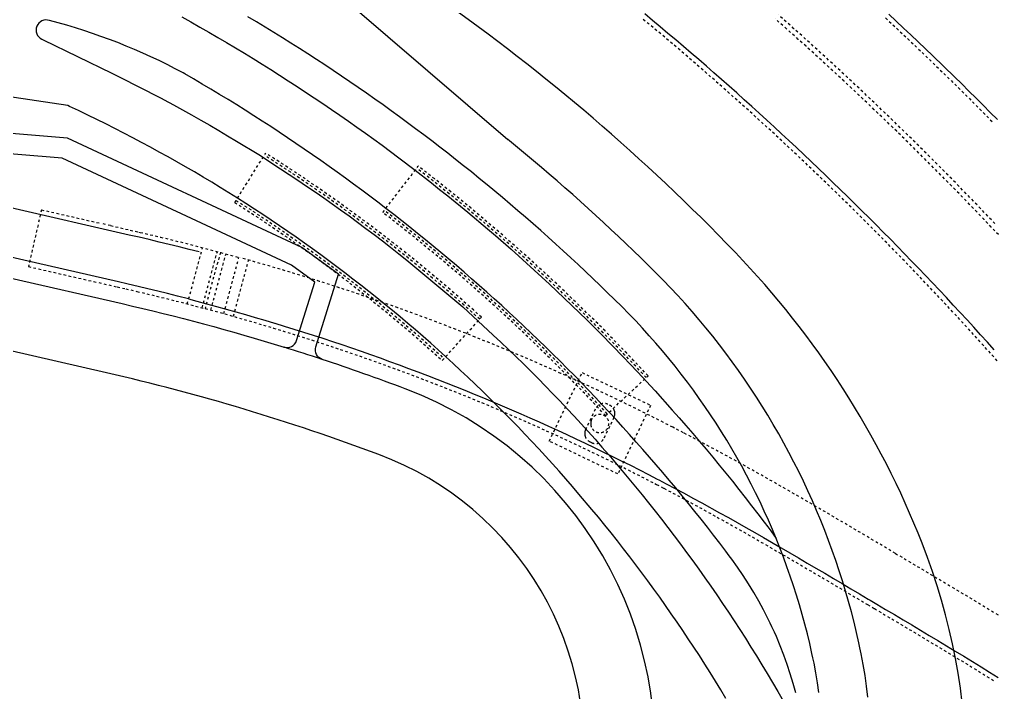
# Model space of a CAD drawing. Header units: millimetres. Extents: x 152904052 to 153933663, y 538271515 to 539240469.
# Drawn here: x 153549942 to 153550904, y 539112601 to 539113265 of the extents above; entities that cross this region are included whole.
import ezdxf

# ---------------------------------------------------------------- set-up
doc = ezdxf.new("R2010")
doc.units = ezdxf.units.MM
doc.linetypes.add('HIDDEN', pattern=[5.08, 2.54, -2.54])
doc.layers.add('BORD', color=7, linetype='Continuous')

msp = doc.modelspace()

# ---------------------------------------------------------------- linework, layer by layer
at = {"layer": 'BORD', "color": 137}
for points in [[(153550157.4626918, 539113088.3754528), (153550149.0335187, 539113093.6623402), (153550140.5692881, 539113098.8929157), (153550132.0703753, 539113104.0669487), (153550123.5371582, 539113109.1842065), (153550114.9700156, 539113114.2444632), (153550106.3693286, 539113119.2474929), (153550097.7354798, 539113124.193075), (153550089.0688518, 539113129.0809878), (153550080.3698311, 539113133.9110155), (153550071.6388037, 539113138.6829429), (153550062.8761577, 539113143.3965571), (153550054.0822822, 539113148.0516498), (153550045.2575695, 539113152.6480137), (153550036.4024097, 539113157.1854444), (153550027.5171977, 539113161.66374), (153550018.6023278, 539113166.0827022), (153550009.6581965, 539113170.442134), (153550000.6852019, 539113174.7418423), (153549991.6837415, 539113178.9816344), (153549990.0965745, 539113179.7163208), (153549678.4669937, 539113226.2385044), (153548902.5762731, 539113419.920342), (153548119.3798885, 539113936.1490004, 0.08473726983404702)], [(153549611.7762567, 539113662.4414384, -0.03933127958768728), (153550027.2887197, 539113487.5306157), (153550424.3602337, 539113146.3540765)], [(153549971.8482569, 539113263.7756071, 0.9339968921026263), (153549964.3685225, 539113245.2771108), (153549965.6034602, 539113244.6767957)], [(153550304.0431705, 539113078.3199865), (153550296.1346359, 539113084.3716986), (153550288.1926018, 539113090.3793802), (153550280.2173147, 539113096.3428477), (153550272.2090209, 539113102.2619157), (153550264.1679668, 539113108.1364026), (153550256.0944012, 539113113.9661264), (153550247.9885719, 539113119.7509072), (153550239.8507316, 539113125.4905665), (153550231.6811295, 539113131.1849273), (153550223.4800185, 539113136.8338144), (153550215.247651, 539113142.4370522), (153550206.984282, 539113147.9944683), (153550198.6901661, 539113153.5058918), (153550190.3655593, 539113158.9711516), (153550182.0107183, 539113164.3900793), (153550173.6259021, 539113169.7625086), (153550165.211368, 539113175.0882722), (153550156.767376, 539113180.367207), (153550148.2941872, 539113185.599149), (153550139.7920631, 539113190.7839373), (153550131.2612662, 539113195.9214118), (153550122.7020597, 539113201.0114149), (153550114.1147073, 539113206.0537872), (153550105.4994747, 539113211.0483754), (153550103.8540648, 539113211.990109, 0.060047078935841), (153549971.8482569, 539113263.7756071)], [(153549965.6034602, 539113244.6767957), (153550033.4930967, 539113211.6749816, -0.00944004293587054), (153550085.2980805, 539113185.2715571), (153550094.280466, 539113180.4397404), (153550103.2893673, 539113175.5159426), (153550112.2652425, 539113170.532194), (153550121.2076941, 539113165.4887185), (153550130.1163239, 539113160.3857392), (153550138.9907361, 539113155.2234826), (153550147.8305364, 539113150.002178), (153550156.6353316, 539113144.7220589), (153550178.5598037, 539113131.3747137), (153550200.1205941, 539113117.4475312), (153550208.7071978, 539113111.8195372), (153550217.2560908, 539113106.1344242), (153550225.766894, 539113100.392446), (153550234.2392284, 539113094.5938566), (153550242.6727175, 539113088.7389144), (153550251.066986, 539113082.8278794), (153550259.4216619, 539113076.8610141), (153550267.7363735, 539113070.8385849), (153550276.0107509, 539113064.7608583), (153550284.2444264, 539113058.6281044), (153550292.437034, 539113052.4405956), (153550300.5882106, 539113046.1986082), (153550308.6975927, 539113039.902418), (153550316.7648198, 539113033.5523058), (153550324.7895347, 539113027.1485534), (153550332.7713791, 539113020.6914462), (153550340.7099995, 539113014.1812701), (153550348.605043, 539113007.6183152), (153550380.0143884, 539112981.1524279), (153550410.154913, 539112953.250117), (153550417.6422076, 539112946.2255526), (153550425.0825068, 539112939.1512303), (153550432.4754782, 539112932.0274634), (153550439.820794, 539112924.8545685), (153550447.1181278, 539112917.6328647), (153550454.3671544, 539112910.362673), (153550461.5675536, 539112903.0443163), (153550468.719003, 539112895.6781197), (153550475.8211864, 539112888.2644107), (153550482.8737873, 539112880.8035195), (153550489.876493, 539112873.2957766), (153550496.8289915, 539112865.7415162), (153550503.7309745, 539112858.1410741), (153550510.5821347, 539112850.4947886), (153550517.3821674, 539112842.8029985), (153550524.130771, 539112835.0660458), (153550530.8276454, 539112827.2842748), (153550537.4724931, 539112819.4580315), (153550544.0650187, 539112811.5876638), (153550550.6049283, 539112803.6735203), (153550557.0919324, 539112795.7159538), (153550563.5257425, 539112787.715318), (153550569.9060721, 539112779.6719685), (153550576.2326382, 539112771.586262), (153550582.5051595, 539112763.4585584), (153550588.7233571, 539112755.2892194), (153550594.8869548, 539112747.0786076), (153550600.9956785, 539112738.8270876), (153550607.0492564, 539112730.5350266), (153550613.0474197, 539112722.2027929), (153550618.9899022, 539112713.8307565), (153550624.8764391, 539112705.41929), (153550630.7067694, 539112696.9687679), (153550636.4806337, 539112688.4795643), (153550642.1977755, 539112679.9520571), (153550647.8579406, 539112671.3866259), (153550653.4608776, 539112662.7836506), (153550659.0063374, 539112654.1435142), (153550664.4940734, 539112645.4666002), (153550669.9238418, 539112636.7532942), (153550675.295401, 539112628.0039835), (153550680.6085128, 539112619.2190572), (153550685.8629406, 539112610.3989058), (153550691.0584514, 539112601.5439212), (153550701.2717993, 539112583.7310276)]]:
    msp.add_lwpolyline(points, format="xyb", dxfattribs=at)
at = {"layer": 'BORD', "color": 133}
for points in [[(153550833.1337085, 539112286.217118, 0.1906372076605263), (153550833.5741838, 539112747.9362718, 0.09809126341099422), (153550649.1600479, 539113034.7906184, 0.04810222781078521), (153550355.982224, 539113285.6417904, 0.02714915457549812), (153550027.2887197, 539113487.5306157)], [(153550241.3014022, 539112929.2220235, -0.4098740347545512), (153550234.8998485, 539112941.7141192), (153550257.4205535, 539113013.3931403), (153550221.0004217, 539113039.7675222), (153549989.6405234, 539113147.5761089), (153549664.5106779, 539113174.4785702), (153549398.515128, 539113235.5490026), (153549223.7704675, 539113275.8390558)], [(153550203.3831655, 539112941.372327, 0.4131919118816517), (153550215.8874807, 539112947.9255112), (153550234.0220051, 539113005.6441729), (153550210.8191367, 539113022.4470041), (153549984.4311149, 539113127.9388063), (153549661.9468208, 539113154.6223644), (153549394.1368276, 539113216.0339484), (153549219.0814411, 539113256.3964989)], [(153550009.4299908, 539111862.7294956, -0.1116216682370076), (153550267.8277416, 539112203.6272559, 0.04951838956934537), (153550451.1375944, 539112391.9299169, 0.1247266923804215), (153550495.8007364, 539112495.7187494, 0.3579186643341774), (153550297.1782777, 539112835.3188909, 0.03342965660302465), (153550028.2099362, 539112916.0733361), (153549808.5473555, 539112966.311811, -0.03723968718857092), (153549656.4575256, 539113013.2396574), (153549165.9201984, 539113205.6092678)], [(153549625.9301071, 539113100.4015613), (153549682.013886, 539113078.4076891, 0.03723968718795834), (153549824.1539143, 539113034.5498891), (153550043.8164948, 539112984.3114142, -0.01904381854687118), (153550203.5621328, 539112941.3151782)], [(153549610.6064003, 539111262.1281399), (153549584.6098385, 539111291.3998923), (153549513.865887, 539111227.9926324), (153549553.7085619, 539111183.1303571), (153549494.0887265, 539111129.6935568, -0.3902175333058364), (153549453.4541901, 539111130.2351196), (153549469.2562979, 539111146.9471931), (153549378.7931171, 539111232.48469), (153549359.790093, 539111212.3873755), (153549359.5063788, 539111212.6186152, -0.5048672988928712), (153549361.3833272, 539111252.8067743, -0.06708847887232047), (153549507.7602159, 539111324.4346662, 0.2090696089934029), (153550073.1801758, 539111833.8172965, -0.1116119583179399), (153550312.9163915, 539112150.0827544, 0.04962786631230574), (153550506.2552406, 539112348.7743793, 0.1253028761082958), (153550564.9265835, 539112484.6907277, 0.3564780719196791), (153550323.2735777, 539112900.29667, 0.01002878514117182), (153550241.0975556, 539112929.2918535, 0.004535591672974493), (153550203.5636979, 539112941.3181571)]]:
    msp.add_lwpolyline(points, format="xyb", dxfattribs=at)
at = {"layer": 'BORD', "color": 137}
for points in [[(153550102.5093365, 539113267.2931261), (153550111.4370849, 539113262.3142822), (153550120.3370352, 539113257.2859164), (153550129.2089127, 539113252.208185), (153550138.0524443, 539113247.0812438), (153550146.867356, 539113241.9052508), (153550155.6533772, 539113236.6803668), (153550164.410235, 539113231.4067516), (153550173.1376602, 539113226.0845697), (153550181.8353835, 539113220.7139835), (153550190.5031357, 539113215.2951605), (153550199.1406499, 539113209.8282669), (153550207.7476597, 539113204.3134723), (153550216.3238985, 539113198.7509456), (153550224.8691024, 539113193.1408598), (153550233.3830075, 539113187.4833875), (153550241.8653508, 539113181.7787025), (153550250.3158714, 539113176.026983), (153550258.7343071, 539113170.2284038), (153550267.1203985, 539113164.3831456), (153550275.4738871, 539113158.4913886), (153550283.7945156, 539113152.5533144), (153550292.0820258, 539113146.5691061), (153550300.3361632, 539113140.5389489), (153550308.556672, 539113134.4630287), (153550316.7432991, 539113128.3415332), (153550333.0485368, 539113116.0075787), (153550349.1459537, 539113103.4035957), (153550357.1594028, 539113097.0570838), (153550365.1374703, 539113090.6661522), (153550384.9941814, 539113074.5777658), (153550404.4885003, 539113058.0521278), (153550412.2465079, 539113051.4011195), (153550427.6615452, 539113037.9611905), (153550435.307631, 539113031.1818118), (153550442.9159356, 539113024.360059), (153550458.0285265, 539113010.5809208), (153550465.5220837, 539113003.633317), (153550472.9743947, 539112996.6465642), (153550495.1218974, 539112975.4153855), (153550502.4171194, 539112968.2647645), (153550509.6774359, 539112961.0688365), (153550516.8927587, 539112953.837601), (153550538.3203834, 539112931.8801033), (153550545.3732433, 539112924.4903255), (153550552.3897068, 539112917.056429), (153550569.827886, 539112898.3739486), (153550586.8466272, 539112879.3085972), (153550593.6114426, 539112871.6449924), (153550600.3335784, 539112863.9439228), (153550607.0128265, 539112856.2056272), (153550613.6489821, 539112848.4303443), (153550620.2418386, 539112840.6183145), (153550626.7911935, 539112832.7697778), (153550633.2968451, 539112824.8849777), (153550639.7585914, 539112816.9641566), (153550646.1762344, 539112809.0075595), (153550652.5495749, 539112801.0154319), (153550658.8784167, 539112792.9880202), (153550665.1625637, 539112784.9255717), (153550671.4018237, 539112776.828337), (153550677.5815762, 539112768.715503), (153550681.1607929, 539112763.9738783), (153550684.0148541, 539112760.1378074), (153550689.3332127, 539112752.7164199)], [(153550731.651198, 539112600.4580207), (153550730.2348866, 539112610.1940546), (153550728.609541, 539112619.8973813), (153550726.7724397, 539112629.5818303), (153550725.7026085, 539112634.7530756), (153550724.7404041, 539112639.2000768), (153550722.5442318, 539112648.8607652), (153550720.2136717, 539112658.4750983), (153550717.7460064, 539112668.0551574), (153550715.1417395, 539112677.5989876), (153550712.4014022, 539112687.1046418), (153550709.5255548, 539112696.5701792), (153550706.514783, 539112705.9936688), (153550703.3697012, 539112715.3731868), (153550700.0909523, 539112724.7068206), (153550696.6792054, 539112733.9926639), (153550693.1351557, 539112743.2288225), (153550689.4595268, 539112752.4134097), (153550685.6530698, 539112761.5445538), (153550681.7165601, 539112770.6203897), (153550677.6508018, 539112779.6390653), (153550673.4566246, 539112788.5987406), (153550669.1348842, 539112797.4975868), (153550664.6864625, 539112806.3337882), (153550660.1122686, 539112815.1055415), (153550655.4132337, 539112823.8110551), (153550650.5903187, 539112832.4485548), (153550645.6445072, 539112841.0162756), (153550640.5768083, 539112849.5124714), (153550635.3882563, 539112857.935406), (153550630.0799105, 539112866.2833622), (153550624.6528536, 539112874.554635), (153550619.1081932, 539112882.7475374), (153550613.4470619, 539112890.8603966), (153550607.6706137, 539112898.8915584), (153550601.7800283, 539112906.8393824), (153550595.7765071, 539112914.7022469), (153550589.6612765, 539112922.4785475), (153550583.435582, 539112930.1666965), (153550577.1006964, 539112937.7651262), (153550570.6579129, 539112945.2722855), (153550564.1085443, 539112952.6866419), (153550557.4539288, 539112960.0066824), (153550550.6954237, 539112967.230913), (153550543.8343067, 539112974.3579658), (153550536.8919751, 539112981.3667417), (153550536.8791126, 539112981.3795437), (153550529.7938526, 539112988.3942819), (153550522.6787815, 539112995.3647635), (153550515.5271228, 539113002.2977018), (153550508.339074, 539113009.1929033), (153550501.1148336, 539113016.0501776), (153550493.8546036, 539113022.8693347), (153550486.5585833, 539113029.6501863), (153550479.2269765, 539113036.3925444), (153550471.8599843, 539113043.0962209), (153550464.4578122, 539113049.7610312), (153550457.0206646, 539113056.3867909), (153550449.5487482, 539113062.9733164), (153550442.0422689, 539113069.5204245), (153550434.5014359, 539113076.0279349), (153550426.9264569, 539113082.4956659), (153550419.3175427, 539113088.9234395), (153550411.6749038, 539113095.3110776), (153550403.9987513, 539113101.6584034), (153550396.2892983, 539113107.9652396), (153550388.5467592, 539113114.2314138), (153550380.7713466, 539113120.4567504), (153550372.9632774, 539113126.6410775), (153550365.122767, 539113132.7842245), (153550357.2500336, 539113138.8860209), (153550349.3452944, 539113144.9462974), (153550341.4087684, 539113150.9648857), (153550333.4406753, 539113156.94162), (153550325.4412371, 539113162.8763348), (153550317.4106738, 539113168.7688644), (153550309.3492089, 539113174.6190472), (153550301.2570662, 539113180.4267206), (153550293.1344679, 539113186.1917233), (153550284.9816402, 539113191.9138954), (153550276.7988095, 539113197.5930791), (153550268.5862011, 539113203.2291167), (153550260.344044, 539113208.8218524), (153550252.0725652, 539113214.3711314), (153550243.7719944, 539113219.8767991), (153550235.4425614, 539113225.3387032), (153550227.0844975, 539113230.7566936), (153550218.6980335, 539113236.130619), (153550210.2834017, 539113241.4603307), (153550201.8408359, 539113246.7456812), (153550193.3705692, 539113251.9865246), (153550184.8728365, 539113257.1827149), (153550176.3478734, 539113262.3341088), (153550167.7959158, 539113267.440563)], [(153550904.6765851, 539112938.7609301), (153550898.0033051, 539112946.1772847), (153550891.3070427, 539112953.5728955), (153550884.587863, 539112960.9476907), (153550877.8458309, 539112968.3016002), (153550871.0810099, 539112975.634552), (153550864.2934667, 539112982.9464763), (153550857.4832658, 539112990.2373028), (153550850.6504724, 539112997.5069603), (153550843.7951531, 539113004.7553799), (153550836.9173743, 539113011.9824913), (153550830.0172014, 539113019.188225), (153550823.0947009, 539113026.3725111), (153550816.1499398, 539113033.5352814), (153550809.1829847, 539113040.6764662), (153550802.1939023, 539113047.7959968), (153550795.1827611, 539113054.8938049), (153550788.1496276, 539113061.9698219), (153550781.09457, 539113069.0239803), (153550774.0176561, 539113076.056211), (153550766.9189541, 539113083.0664473), (153550759.7985319, 539113090.054621), (153550752.6564581, 539113097.0206654), (153550745.4928026, 539113103.9645132), (153550738.3076338, 539113110.8860972), (153550731.1010194, 539113117.785351), (153550723.8730314, 539113124.6622083), (153550716.6237379, 539113131.5166028), (153550709.3532086, 539113138.3484688), (153550702.0615137, 539113145.1577396), (153550694.7487242, 539113151.9443507), (153550687.4149097, 539113158.7082362), (153550680.0601398, 539113165.4493308), (153550672.6844876, 539113172.1675695), (153550665.2880231, 539113178.8628886), (153550657.8708169, 539113185.5352228), (153550650.4329415, 539113192.1845074), (153550642.9744682, 539113198.8106796), (153550635.4954634, 539113205.4136784), (153550627.9901574, 539113211.9985354), (153550620.4761774, 539113218.5498798), (153550612.9360314, 539113225.0829632), (153550605.3756488, 539113231.5926178), (153550597.7951016, 539113238.0787795), (153550590.194464, 539113244.5413861), (153550582.5738072, 539113250.980375), (153550574.9332066, 539113257.3956852), (153550567.2727346, 539113263.787254), (153550559.5924657, 539113270.1550205)], [(153550800.7248137, 539113269.897594), (153550808.0082597, 539113263.110323), (153550815.2716226, 539113256.3015642), (153550822.5148382, 539113249.4713776), (153550844.1841743, 539113228.9164157), (153550865.5475394, 539113208.0436283), (153550872.6479723, 539113201.0651271), (153550879.7277584, 539113194.0656804), (153550886.7868362, 539113187.0453489), (153550893.8251433, 539113180.0041943), (153550900.8426187, 539113172.9422779), (153550907.8392007, 539113165.8596606)], [(153550109.3328227, 539112988.9271736), (153550098.2058151, 539112991.7747393), (153550088.5399267, 539112994.2016237), (153550078.8631067, 539112996.5845482), (153550069.1755546, 539112998.9234607), (153550059.4774723, 539113001.218317), (153550049.7620298, 539113003.4706962), (153550048.27627, 539113003.8110454), (153550040.0259828, 539113005.697947), (153549043.4088939, 539113233.6316879)], [(153550780.06188, 539112596.012402), (153550778.7299718, 539112606.7904737), (153550777.1666027, 539112617.5374124), (153550775.3724957, 539112628.2482471), (153550773.3670127, 539112638.820336), (153550772.1739169, 539112644.5874069), (153550771.1136248, 539112649.4877362), (153550768.7872482, 539112659.7211766), (153550766.2968262, 539112669.9949934), (153550763.6598948, 539112680.2321856), (153550760.8769905, 539112690.4306631), (153550757.9486836, 539112700.5883465), (153550754.8755701, 539112710.703161), (153550751.6582782, 539112720.7730446), (153550748.2974638, 539112730.7959399), (153550744.7938132, 539112740.7698026), (153550741.1480406, 539112750.6925976), (153550737.360891, 539112760.5622989), (153550733.4331374, 539112770.376893), (153550729.3655802, 539112780.134377), (153550725.1590505, 539112789.832759), (153550720.814406, 539112799.4700601), (153550716.3325344, 539112809.0443144), (153550711.7143493, 539112818.5535665), (153550706.9607934, 539112827.9958758), (153550702.0728371, 539112837.3693168), (153550697.0514782, 539112846.6719759), (153550691.8977408, 539112855.9019542), (153550686.6126773, 539112865.0573689), (153550681.1973655, 539112874.1363506), (153550675.6529108, 539112883.1370463), (153550669.9804454, 539112892.057621), (153550664.1811258, 539112900.8962523), (153550658.2561365, 539112909.6511371), (153550652.206686, 539112918.3204887), (153550646.0340095, 539112926.9025385), (153550639.7393661, 539112935.3955339), (153550633.3240402, 539112943.7977424), (153550626.7893422, 539112952.1074488), (153550620.1366038, 539112960.3229582), (153550613.3671852, 539112968.4425933), (153550606.4824657, 539112976.464697), (153550599.4838513, 539112984.3876327), (153550592.3727701, 539112992.2097831), (153550585.1506733, 539112999.9295514), (153550577.8195774, 539113007.5447991), (153550570.3429336, 539113015.0904713), (153550563.124186, 539113022.2373683), (153550555.8305331, 539113029.3828034), (153550548.4993733, 539113036.4897518), (153550541.1309106, 539113043.5580174), (153550533.7253482, 539113050.5874038), (153550526.2828922, 539113057.5777164), (153550518.8037482, 539113064.5287611), (153550511.2881236, 539113071.440346), (153550503.7362263, 539113078.3122796), (153550496.1482655, 539113085.1443715), (153550488.5244526, 539113091.9364322), (153550480.864997, 539113098.6882741), (153550473.1701116, 539113105.3997092), (153550465.4400098, 539113112.0705521), (153550457.674906, 539113118.7006183), (153550449.8750134, 539113125.2897236), (153550442.0405507, 539113131.837686), (153550434.1717331, 539113138.3443239), (153550426.2687801, 539113144.8094571), (153550424.3602337, 539113146.3540765)], [(153550639.8819582, 539112594.7727308), (153550634.7327265, 539112603.2866924), (153550629.5268494, 539112611.7661364), (153550624.2645581, 539112620.210686), (153550618.9460878, 539112628.6199667), (153550613.571674, 539112636.9936042), (153550608.1415563, 539112645.3312268), (153550602.6559749, 539112653.6324627), (153550597.1151746, 539112661.8969444), (153550591.5194014, 539112670.1243045), (153550585.8689033, 539112678.3141761), (153550580.1639323, 539112686.4661967), (153550574.4047419, 539112694.5800029), (153550568.5915876, 539112702.6552346), (153550562.724728, 539112710.6915324), (153550556.8044242, 539112718.6885397), (153550550.8309388, 539112726.6459014), (153550544.8045369, 539112734.5632629), (153550538.725488, 539112742.4402728), (153550532.5940605, 539112750.2765808), (153550526.4105275, 539112758.0718389), (153550520.1751639, 539112765.8257006), (153550513.8882471, 539112773.5378213), (153550507.5580192, 539112781.1982224), (153550494.7128276, 539112796.4297934), (153550488.2306674, 539112803.9620658), (153550481.6902198, 539112811.460377), (153550475.0999293, 539112818.9149191), (153550468.4600884, 539112826.3253605), (153550461.7709925, 539112833.6913722), (153550455.0329392, 539112841.0126262), (153550448.2462277, 539112848.2887979), (153550441.411159, 539112855.5195632), (153550434.5280377, 539112862.704601), (153550427.5971694, 539112869.8435919), (153550420.6188623, 539112876.9362192), (153550413.6022527, 539112883.973315), (153550399.3934181, 539112897.9414475), (153550392.2374788, 539112904.8368127), (153550385.0266712, 539112911.6929324), (153550377.770317, 539112918.5008285), (153550370.4687375, 539112925.2601979), (153550363.1222592, 539112931.9707398), (153550355.7312067, 539112938.6321564), (153550348.2959094, 539112945.2441521), (153550340.8166978, 539112951.8064327), (153550333.2939045, 539112958.318706), (153550325.7278633, 539112964.7806828), (153550318.1189103, 539112971.1920766), (153550310.467385, 539112977.5526018), (153550302.773626, 539112983.8619763), (153550295.0379751, 539112990.1199181), (153550287.2607777, 539112996.3261507), (153550279.4423788, 539113002.4803982), (153550271.5831257, 539113008.582387), (153550263.6833666, 539113014.631845), (153550255.7434543, 539113020.6285036), (153550247.7637404, 539113026.5720968), (153550239.744581, 539113032.4623606), (153550231.6863313, 539113038.2990324), (153550223.5893494, 539113044.0818532), (153550215.4539961, 539113049.8105665), (153550207.2806326, 539113055.484917), (153550199.0696217, 539113061.1046522), (153550190.8213291, 539113066.6695237), (153550182.5361201, 539113072.1792825), (153550174.2143644, 539113077.6336856), (153550165.8564309, 539113083.0324883), (153550157.4597898, 539113088.3772993)], [(153550119.741591, 539113035.2941933), (153550109.8776656, 539113037.8185184), (153550100.0023668, 539113040.2979808), (153550090.1159003, 539113042.7325301), (153550080.2184697, 539113045.1221163), (153550070.31028, 539113047.4666895), (153550060.429022, 539113049.7575102), (153550058.8825766, 539113050.111761), (153550050.6161476, 539113052.0023575), (153549933.6365826, 539113078.7564545)], [(153550708.8925712, 539112600.140376), (153550706.2583478, 539112609.5923984), (153550703.3886717, 539112618.9756179), (153550700.2853358, 539112628.2841707), (153550696.950281, 539112637.5122406), (153550693.3855897, 539112646.6540582), (153550689.5844323, 539112655.72553), (153550687.6133001, 539112660.1927614), (153550685.1688182, 539112665.5332775), (153550683.4866245, 539112669.0898767), (153550681.3329816, 539112673.5137856), (153550680.0306429, 539112676.1223748), (153550676.883853, 539112682.2330681), (153550672.2005187, 539112690.8714964), (153550667.309719, 539112699.3779604), (153550662.2078086, 539112707.7595093), (153550656.8979748, 539112716.0109048), (153550651.3835377, 539112724.1269897), (153550645.652337, 539112732.1244681), (153550643.1498783, 539112735.4879603), (153550639.7324831, 539112740.0152082), (153550633.6955047, 539112747.9406079), (153550627.6173136, 539112755.8288102), (153550621.4953932, 539112763.6831238), (153550615.3299325, 539112771.5033052), (153550609.1211213, 539112779.2891133), (153550602.8691525, 539112787.0403084), (153550596.5742177, 539112794.7566509), (153550590.2365116, 539112802.4379025), (153550583.8562304, 539112810.0838265), (153550577.4335704, 539112817.6941869), (153550570.9687297, 539112825.2687483), (153550564.4619081, 539112832.8072774), (153550557.9133066, 539112840.3095407), (153550551.3231271, 539112847.7753081), (153550544.6915731, 539112855.2043486), (153550538.0188489, 539112862.5964317), (153550531.3051606, 539112869.9513307), (153550524.5459774, 539112877.2738944), (153550517.7557231, 539112884.5486679), (153550510.920392, 539112891.7906559), (153550504.0449324, 539112898.9945576), (153550497.1295581, 539112906.1601522), (153550490.1744818, 539112913.2872168), (153550483.1799181, 539112920.3755331), (153550476.1460829, 539112927.4248811), (153550469.0731941, 539112934.435044), (153550461.9614682, 539112941.4058045), (153550454.8111266, 539112948.3369485), (153550447.6223888, 539112955.2282617), (153550440.3954769, 539112962.079531), (153550433.1306147, 539112968.8905454), (153550425.8280249, 539112975.6610941), (153550418.4879353, 539112982.3909695), (153550411.1105697, 539112989.0799623), (153550403.6961574, 539112995.7278669), (153550396.2449276, 539113002.3344781), (153550388.7571086, 539113008.8995919), (153550381.2329329, 539113015.4230055), (153550373.6726325, 539113021.9045179), (153550366.0764404, 539113028.3439281), (153550358.4445909, 539113034.7410388), (153550350.7773206, 539113041.0956519), (153550343.0748645, 539113047.4075699), (153550335.3374611, 539113053.6766005), (153550327.5653506, 539113059.9025488), (153550319.7587707, 539113066.085223), (153550311.9179634, 539113072.224432), (153550304.0486624, 539113078.3157358)], [(153550109.3310189, 539112988.9205052), (153550117.5039995, 539112986.7892896), (153550126.9200306, 539112984.288166), (153550136.7558865, 539112981.6286817), (153550146.3643725, 539112978.982696), (153550155.9604872, 539112976.2931314), (153550165.5442771, 539112973.5599763), (153550175.1155444, 539112970.7832866), (153550184.6740927, 539112967.9631207), (153550194.2194874, 539112965.0996056), (153550194.4657287, 539112965.0245409), (153550203.7523048, 539112962.192595), (153550213.2715082, 539112959.2423513), (153550222.7772029, 539112956.248868), (153550232.2691925, 539112953.2122093), (153550241.7472816, 539112950.132436), (153550251.2112739, 539112947.0096128), (153550260.6609725, 539112943.8438033), (153550270.0961854, 539112940.635074), (153550279.5167149, 539112937.3834908), (153550288.922367, 539112934.0891204), (153550298.312948, 539112930.7520313), (153550307.6882634, 539112927.372293), (153550317.0481191, 539112923.9499732), (153550326.3923227, 539112920.4851456), (153550335.7206802, 539112916.9778792), (153550345.0329995, 539112913.4282484), (153550354.3290879, 539112909.8363247), (153550363.6087531, 539112906.202184), (153550372.8718038, 539112902.5259004), (153550382.1180494, 539112898.8075509), (153550391.3472969, 539112895.0472109), (153550400.5593567, 539112891.2449584), (153550409.7540392, 539112887.4008733), (153550418.9311528, 539112883.5150332), (153550428.0905091, 539112879.5875198), (153550437.2319185, 539112875.6184127), (153550446.3551926, 539112871.6077962), (153550455.4601418, 539112867.5557513), (153550464.5465786, 539112863.4623623), (153550473.6143156, 539112859.3277133), (153550482.663165, 539112855.151891), (153550491.6929396, 539112850.9349802), (153550500.7034538, 539112846.6770687), (153550509.7047729, 539112842.3733435), (153550536.5390216, 539112829.2422757), (153550545.4606073, 539112824.77561), (153550554.3516601, 539112820.2735714), (153550563.2221571, 539112815.7311654), (153550572.078163, 539112811.1452513), (153550573.6093009, 539112810.3471897), (153550580.9001685, 539112806.5261405), (153550589.7116765, 539112801.8631623), (153550598.5034716, 539112797.1632402), (153550607.2775902, 539112792.4274151), (153550616.03857, 539112787.6553483), (153550633.4977829, 539112778.0237889), (153550642.2127005, 539112773.1593792), (153550650.9101462, 539112768.2696853), (153550659.5947204, 539112763.3542881), (153550668.2672828, 539112758.4148612), (153550676.9310038, 539112753.4517524), (153550694.2193779, 539112743.4703639), (153550702.8550189, 539112738.4500868), (153550711.4808313, 539112733.4153872), (153550720.1000321, 539112728.3665711), (153550728.7135547, 539112723.3052766), (153550737.3149022, 539112718.2375257), (153550745.9213285, 539112713.1553335), (153550754.5249148, 539112708.065551), (153550763.1266186, 539112702.9698057), (153550771.7274006, 539112697.8697255), (153550780.3280768, 539112692.7670221), (153550782.233786, 539112691.6362388), (153550788.9265574, 539112687.664789), (153550797.52272, 539112682.5622139), (153550806.1159654, 539112677.4574647), (153550814.7053111, 539112672.3489294), (153550823.2897887, 539112667.2349885), (153550831.8766336, 539112662.1091185), (153550840.4498732, 539112656.9786589), (153550849.0153161, 539112651.8379483), (153550857.5719771, 539112646.6853809), (153550866.118863, 539112641.5193558), (153550874.6549731, 539112636.3382773), (153550883.1792999, 539112631.1405573), (153550891.6908242, 539112625.9246128), (153550900.1885174, 539112620.6888676), (153550908.6713398, 539112615.4317555)]]:
    msp.add_lwpolyline(points, dxfattribs=at)
at = {"layer": 'BORD', "color": 133, "linetype": 'HIDDEN'}
for points in [[(153550907.594457, 539112927.9968102), (153550900.9545667, 539112935.4222722), (153550894.2916647, 539112942.8270923), (153550887.6058172, 539112950.2112014), (153550880.897087, 539112957.5745277), (153550874.1655398, 539112964.9169999), (153550867.41124, 539112972.238548), (153550860.6342519, 539112979.5391004), (153550853.8346424, 539112986.8185875), (153550847.0124764, 539112994.0769398), (153550840.1678187, 539113001.3140872), (153550833.3007359, 539113008.5299585), (153550826.4112943, 539113015.7244856), (153550819.4995592, 539113022.8975987), (153550812.5655985, 539113030.049229), (153550805.6094787, 539113037.179308), (153550798.6312665, 539113044.2877665), (153550791.6310285, 539113051.374536), (153550784.608833, 539113058.439548), (153550777.5647476, 539113065.4827352), (153550770.4988394, 539113072.5040295), (153550763.4111774, 539113079.5033634), (153550756.3018289, 539113086.4806693), (153550749.1708632, 539113093.43588), (153550742.0183486, 539113100.368928), (153550734.8443537, 539113107.2797478), (153550727.6489479, 539113114.168272), (153550720.4322007, 539113121.0344346), (153550713.1941814, 539113127.8781692), (153550705.9349593, 539113134.6994097), (153550698.6546049, 539113141.498091), (153550691.3531873, 539113148.2741473), (153550684.0307786, 539113155.0275133), (153550676.6874476, 539113161.7581239), (153550669.3232663, 539113168.4659152), (153550661.9383039, 539113175.150821), (153550654.5326338, 539113181.812778), (153550647.1063259, 539113188.4517221), (153550639.6594518, 539113195.0675888), (153550632.1920823, 539113201.6603147), (153550624.6984403, 539113208.2349393), (153550617.196151, 539113214.776091), (153550609.6677312, 539113221.2990146), (153550602.1191067, 539113227.7985444), (153550594.5503489, 539113234.2746187), (153550586.9615313, 539113240.7271745), (153550579.3527268, 539113247.1561495), (153550571.7240087, 539113253.5614825), (153550564.0754505, 539113259.9431111), (153550556.407126, 539113266.3009746)], [(153550908.8584175, 539113052.38729), (153550901.8325148, 539113059.8160746), (153550894.7835936, 539113067.223021), (153550887.7117204, 539113074.608058), (153550880.6169646, 539113081.9711132), (153550873.4993941, 539113089.3121173), (153550866.3590778, 539113096.6309993), (153550859.1960838, 539113103.9276884), (153550852.010481, 539113111.2021137), (153550844.8023392, 539113118.454206), (153550837.5717281, 539113125.6838951), (153550830.3187166, 539113132.8911119), (153550823.0433745, 539113140.0757862), (153550815.7457725, 539113147.23785), (153550808.42598, 539113154.3772333), (153550801.0840684, 539113161.4938674), (153550793.7201077, 539113168.587684), (153550786.3341689, 539113175.6586144), (153550778.9263241, 539113182.7065914), (153550771.4966435, 539113189.7315471), (153550764.0451985, 539113196.7334123), (153550756.5720617, 539113203.7121208), (153550749.0773053, 539113210.6676062), (153550741.561, 539113217.5997999), (153550734.0232195, 539113224.5086358), (153550726.464036, 539113231.3940474), (153550718.8835216, 539113238.2559683), (153550711.2817506, 539113245.0943322), (153550703.6587961, 539113251.9090743), (153550696.0147294, 539113258.7001276), (153550688.3496273, 539113265.4674277)], [(153550905.4598502, 539113063.2573686), (153550898.4002319, 539113070.6755544), (153550891.3176281, 539113078.0717974), (153550884.2121062, 539113085.4460261), (153550877.0837351, 539113092.7981696), (153550869.9325835, 539113100.1281574), (153550862.7587199, 539113107.4359187), (153550855.5622137, 539113114.7213829), (153550848.343134, 539113121.9844799), (153550841.1015501, 539113129.2251396), (153550833.8375328, 539113136.4432931), (153550826.5511505, 539113143.63887), (153550819.2424747, 539113150.8118017), (153550811.9115749, 539113157.962019), (153550804.5585224, 539113165.0894516), (153550797.1833875, 539113172.1940334), (153550789.7862409, 539113179.2756935), (153550782.3671546, 539113186.3343654), (153550774.9262, 539113193.369981), (153550767.4634479, 539113200.3824714), (153550759.9789711, 539113207.3717701), (153550752.4728414, 539113214.3378096), (153550744.9451308, 539113221.2805226), (153550737.395912, 539113228.1998422), (153550729.8252571, 539113235.0957015), (153550722.2332404, 539113241.9680359), (153550714.6199343, 539113248.8167768), (153550706.9854118, 539113255.6418598), (153550699.3297461, 539113262.443218), (153550691.6530123, 539113269.2207876)], [(153550797.3214752, 539113266.2346256), (153550804.5941142, 539113259.4574244), (153550811.8467002, 539113252.6587676), (153550819.0791704, 539113245.8387158), (153550826.29146, 539113238.997326), (153550833.4835081, 539113232.134661), (153550840.6552505, 539113225.2507784), (153550847.8066262, 539113218.3457386), (153550854.9375715, 539113211.4196036), (153550862.048024, 539113204.4724311), (153550869.1379225, 539113197.504284), (153550876.2072046, 539113190.5152225), (153550883.2558081, 539113183.5053067), (153550890.2836729, 539113176.4745991), (153550897.2907365, 539113169.4231603), (153550904.2769382, 539113162.3510514)], [(153550154.8268963, 539113084.1262201), (153550185.3794667, 539113132.8378441)], [(153550396.7205823, 539112969.0001936), (153550389.0819224, 539112975.8847747), (153550381.3975351, 539112982.7182789), (153550373.6677624, 539112989.5004022), (153550365.8929473, 539112996.2308438), (153550358.073436, 539113002.9093033), (153550350.2095758, 539113009.5354851), (153550342.3017164, 539113016.1090946), (153550334.3502082, 539113022.6298394), (153550326.3554057, 539113029.097429), (153550318.3176638, 539113035.5115767), (153550310.2373407, 539113041.8719981), (153550302.1147938, 539113048.1784091), (153550293.9503853, 539113054.4305301), (153550285.7444776, 539113060.6280835), (153550277.4974358, 539113066.7707927), (153550269.2096257, 539113072.8583864), (153550260.8814164, 539113078.8905928), (153550252.5131776, 539113084.8671443), (153550244.1052817, 539113090.7877749), (153550235.6581016, 539113096.6522219), (153550227.1720137, 539113102.4602246), (153550218.6473946, 539113108.2115245), (153550210.0846231, 539113113.9058666), (153550201.4840795, 539113119.5429968), (153550192.846147, 539113125.1226654), (153550184.1712083, 539113130.6446241)], [(153550398.3943174, 539112970.8572556), (153550390.7494674, 539112977.747416), (153550383.0526256, 539112984.5919955), (153550375.3103245, 539112991.3851115), (153550367.5229088, 539112998.1264613), (153550359.690724, 539113004.8157452), (153550351.814118, 539113011.4526665), (153550343.8934413, 539113018.0369301), (153550335.9290459, 539113024.568243), (153550327.9212862, 539113031.0463158), (153550319.8705168, 539113037.4708593), (153550311.777097, 539113043.8415885), (153550303.6413853, 539113050.1582212), (153550295.4637446, 539113056.4204757), (153550287.2445372, 539113062.628073), (153550278.9841284, 539113068.7807391), (153550270.6828861, 539113074.8781991), (153550262.3411786, 539113080.9201819), (153550253.9593771, 539113086.9064198), (153550245.537854, 539113092.8366466), (153550237.076983, 539113098.7105982), (153550228.5771412, 539113104.5280147), (153550220.0387056, 539113110.288636), (153550211.4620557, 539113115.9922067), (153550202.847573, 539113121.638474), (153550194.1956401, 539113127.2271861), (153550185.5136722, 539113132.7536203)], [(153550300.9936206, 539113074.3576088), (153550336.0634491, 539113119.9249499)], [(153550561.1164393, 539112911.3708459), (153550554.2125484, 539112918.7673643), (153550547.1865516, 539112926.2113607), (153550540.1193076, 539112933.6162097), (153550518.6722825, 539112955.5935886), (153550511.4422441, 539112962.8395715), (153550504.1720631, 539112970.0452765), (153550496.8619624, 539112977.2104802), (153550474.694407, 539112998.4608822), (153550467.2268975, 539113005.4618837), (153550459.7206092, 539113012.4212911), (153550444.5926229, 539113026.2144663), (153550436.9713926, 539113033.0478084), (153550429.3123166, 539113039.8387051), (153550413.8815761, 539113053.292325), (153550406.1103877, 539113059.9546335), (153550386.5895826, 539113076.5027246), (153550366.7058922, 539113092.6129708), (153550358.7169843, 539113099.0125859), (153550350.6926472, 539113105.3677204), (153550342.6331274, 539113111.6781771), (153550334.538674, 539113117.9437613)], [(153550520.9095435, 539112873.8418343), (153550562.9440193, 539112913.0767043), (153550556.0353898, 539112920.4782991), (153550548.9998598, 539112927.9323964), (153550541.9182315, 539112935.3523157), (153550520.4518053, 539112957.3495746), (153550513.2070525, 539112964.610306), (153550505.9270061, 539112971.8257878), (153550498.6020275, 539112979.0055751), (153550476.4144203, 539113000.2751999), (153550468.931712, 539113007.2904507), (153550461.4126924, 539113014.2616619), (153550446.2693115, 539113028.0688741), (153550438.6351545, 539113034.913806), (153550430.963088, 539113041.7162201), (153550415.516645, 539113055.1835313), (153550407.7322758, 539113061.8571396), (153550388.1849832, 539113078.4276843), (153550368.2743132, 539113094.5597891), (153550360.2745661, 539113100.9680885), (153550352.2393408, 539113107.3318455), (153550344.1688861, 539113113.6508646), (153550336.0689412, 539113119.9206995)], [(153550154.8128291, 539113084.1351585), (153550163.1574518, 539113078.8234596), (153550171.487385, 539113073.4427422), (153550179.7812622, 539113068.0066125), (153550188.0387144, 539113062.5153118), (153550196.2593752, 539113056.969084), (153550204.4428774, 539113051.3681743), (153550212.58886, 539113045.7128338), (153550220.6969591, 539113040.0033131), (153550228.7668151, 539113034.2398651), (153550236.7980686, 539113028.4227467), (153550244.7903634, 539113022.5522166), (153550252.7433435, 539113016.6285348), (153550260.6566564, 539113010.6519651), (153550268.5299501, 539113004.6227734), (153550276.362874, 539112998.5412278), (153550284.1550809, 539112992.4075975), (153550291.9062242, 539112986.2221565), (153550299.615959, 539112979.985179), (153550307.2839426, 539112973.6969421), (153550314.9098354, 539112967.3577251), (153550322.4932968, 539112960.9678105), (153550330.0339907, 539112954.5274811), (153550337.5315824, 539112948.0370252), (153550344.9857377, 539112941.4967289), (153550352.3961258, 539112934.9068849), (153550359.7686074, 539112928.2622051)], [(153550156.1552919, 539113086.2441535), (153550164.5069451, 539113080.9279795), (153550172.8508783, 539113075.5382192), (153550181.1586949, 539113070.0929531), (153550189.4300254, 539113064.5924234), (153550197.6645023, 539113059.0368738), (153550205.8617591, 539113053.4265513), (153550214.021432, 539113047.7617059), (153550222.1431583, 539113042.0425887), (153550230.2265766, 539113036.269454), (153550238.271329, 539113030.4425592), (153550246.2770561, 539113024.5621619), (153550254.2434028, 539113018.6285243), (153550262.1700161, 539113012.6419106), (153550270.0565419, 539113006.6025856), (153550277.9026307, 539113000.5108182), (153550285.7079339, 539112994.3668799), (153550293.4721037, 539112988.1710424), (153550301.1947964, 539112981.9235828), (153550308.8756682, 539112975.6247773), (153550316.5143772, 539112969.2749064), (153550324.1105853, 539112962.8742523), (153550331.6639522, 539112956.423099), (153550339.1741449, 539112949.9217342), (153550346.6408283, 539112943.3704458), (153550354.0636707, 539112936.7695259), (153550361.4423428, 539112930.1192672)], [(153549963.9962274, 539113076.9420786), (153549951.1765561, 539113020.8893709), (153550038.9112293, 539113000.8237989), (153550047.1598164, 539112998.9372864), (153550058.3371769, 539112996.3500675), (153550068.0131429, 539112994.0604453), (153550077.678602, 539112991.7268653), (153550087.3333538, 539112989.349376), (153550096.9771993, 539112986.9280256), (153550106.6099393, 539112984.4628651), (153550116.2313741, 539112981.9539452), (153550125.6256855, 539112979.458591), (153550135.439602, 539112976.8050388), (153550145.0259313, 539112974.1651549), (153550154.6001617, 539112971.481724), (153550164.1620959, 539112968.7548019), (153550173.7115363, 539112965.9844444), (153550183.2482851, 539112963.170709), (153550192.7721467, 539112960.3136542), (153550193.0077521, 539112960.2418318), (153550202.2829896, 539112957.4133438), (153550211.7804838, 539112954.4698274), (153550221.2645017, 539112951.4831719), (153550230.7348445, 539112948.4534376), (153550240.1913188, 539112945.380688), (153550249.6337278, 539112942.2649865), (153550259.0618778, 539112939.1063969), (153550268.4755728, 539112935.904985), (153550277.8746184, 539112932.6608167), (153550287.2588215, 539112929.3739598), (153550296.6279865, 539112926.0444803), (153550305.9819211, 539112922.6724489), (153550315.3204319, 539112919.2579346), (153550324.6433259, 539112915.8010082), (153550333.9504102, 539112912.3017402), (153550343.2414928, 539112908.7602044), (153550352.5163813, 539112905.1764722), (153550361.7748842, 539112901.5506197), (153550371.016811, 539112897.88272), (153550380.2419697, 539112894.1728494), (153550389.4501697, 539112890.4210851), (153550398.6412217, 539112886.6275039), (153550407.8149357, 539112882.7921848), (153550416.9711211, 539112878.9152074), (153550426.109589, 539112874.9966495), (153550435.2301508, 539112871.0365949), (153550444.3326194, 539112867.0351245), (153550453.4168051, 539112862.9923203), (153550462.4825205, 539112858.9082662), (153550471.5295783, 539112854.7830467), (153550480.557792, 539112850.6167469), (153550489.5669739, 539112846.4094529), (153550498.5569395, 539112842.1612518), (153550507.5275019, 539112837.872231), (153550534.3209215, 539112824.7611434), (153550543.2120241, 539112820.3097394), (153550552.0828007, 539112815.8179674), (153550560.9330686, 539112811.2859205), (153550569.7730576, 539112806.7083006), (153550571.2932865, 539112805.915925), (153550578.5703199, 539112802.1021259), (153550587.3637157, 539112797.4487326), (153550596.1374056, 539112792.7584887), (153550604.8942901, 539112788.031966), (153550613.6351203, 539112783.2708746), (153550631.0717137, 539112773.6517929), (153550639.7690734, 539112768.7971838), (153550648.4535665, 539112763.9147716), (153550657.1260323, 539112759.0062282), (153550665.7873254, 539112754.0732195), (153550674.4383126, 539112749.1174047), (153550691.7129093, 539112739.143971), (153550700.3383155, 539112734.1296443), (153550708.9570088, 539112729.0990998), (153550717.5699131, 539112724.0539722), (153550726.177959, 539112718.9958956), (153550734.776776, 539112713.929636), (153550743.3789503, 539112708.8499515), (153550751.9791003, 539112703.7621992), (153550760.578184, 539112698.6680057), (153550769.1771592, 539112693.5689962), (153550777.7768429, 539112688.4668821), (153550779.6823127, 539112687.3362408), (153550786.3749958, 539112683.364844), (153550794.9705428, 539112678.2626331), (153550803.5623431, 539112673.158742), (153550812.1494317, 539112668.0515478), (153550820.7308424, 539112662.9394333), (153550829.3114614, 539112657.8172779), (153550837.8796089, 539112652.6898651), (153550846.4391543, 539112647.5526943), (153550854.9891122, 539112642.4041629), (153550863.5284931, 539112637.2426741), (153550872.0562996, 539112632.0666361), (153550880.5715253, 539112626.8744655), (153550889.0731544, 539112621.6645839), (153550897.5601634, 539112616.435422), (153550906.0315157, 539112611.1854193)], [(153549963.9962274, 539113076.9420786), (153550022.486009, 539113063.5650301)], [(153550520.8908182, 539112873.8621778), (153550514.1100405, 539112881.1267978), (153550507.2937752, 539112888.3485847), (153550500.4374954, 539112895.5323927), (153550493.5414102, 539112902.6779985), (153550486.6057348, 539112909.7851837), (153550479.6306816, 539112916.8537278), (153550472.6164666, 539112923.8834119), (153550465.5633065, 539112930.8740199), (153550458.4714189, 539112937.8253372), (153550451.3410223, 539112944.7371473), (153550444.172337, 539112951.6092378), (153550436.9655843, 539112958.4413958), (153550429.7209865, 539112965.2334119), (153550422.4387671, 539112971.9850748), (153550415.1191514, 539112978.6961775), (153550407.7623646, 539112985.3665125), (153550400.3686342, 539112991.9958731), (153550392.9381885, 539112998.5840557), (153550385.4712565, 539113005.1308568), (153550377.9680687, 539113011.6360736), (153550370.428857, 539113018.0995059), (153550362.8538537, 539113024.5209546), (153550355.2432927, 539113030.9002206), (153550347.5974095, 539113037.2371082), (153550339.9164385, 539113043.5314205), (153550332.2006189, 539113049.782964), (153550324.4501874, 539113055.9915457), (153550316.6653832, 539113062.1569736), (153550308.8464471, 539113068.2790573), (153550300.9881291, 539113074.3618596)], [(153550522.718398, 539112875.5680363), (153550515.9328821, 539112882.837733), (153550509.1070837, 539112890.0696206), (153550502.2412136, 539112897.2634752), (153550495.3354843, 539112904.4190751), (153550488.3901082, 539112911.5362003), (153550481.4052999, 539112918.6146303), (153550474.3812748, 539112925.6541464), (153550467.3182499, 539112932.6545322), (153550460.2164437, 539112939.615571), (153550453.0760741, 539112946.5370474), (153550445.8973631, 539112953.4187493), (153550438.6805307, 539112960.260463), (153550431.4258007, 539112967.0619786), (153550424.1333964, 539112973.8230846), (153550416.8035427, 539112980.5435731), (153550409.4364672, 539112987.2232375), (153550402.0323959, 539112993.8618703), (153550394.591558, 539113000.4592671), (153550387.1141825, 539113007.0152245), (153550379.6005005, 539113013.5295392), (153550372.0507447, 539113020.0020119), (153550364.4651467, 539113026.4324415), (153550356.843942, 539113032.8206298), (153550349.1873646, 539113039.1663797), (153550341.4956518, 539113045.4694958), (153550333.7690403, 539113051.7297823), (153550326.0077683, 539113057.9470468), (153550318.2120768, 539113064.1210976), (153550310.3822053, 539113070.251745), (153550302.5183956, 539113076.3387976)], [(153550032.234306, 539113061.3355222), (153550051.7309031, 539113056.8765056), (153550059.9990296, 539113054.9855207), (153550061.5518635, 539113054.6298062), (153550071.4505749, 539113052.3349388), (153550081.3808818, 539113049.9851322), (153550091.3004048, 539113047.5902128), (153550101.2089396, 539113045.1502287), (153550111.1062811, 539113042.6652313), (153550120.9922249, 539113040.135272), (153550130.866567, 539113037.5604037), (153550140.7291197, 539113034.9406955), (153550150.5796961, 539113032.2761545), (153550160.4180096, 539113029.5668786)], [(153550108.0254099, 539112984.0937836), (153550123.0404512, 539113039.6030707)], [(153550122.7262048, 539112980.2287848), (153550137.7403056, 539113035.7345963)], [(153550140.6397917, 539113034.9644232), (153550125.6256855, 539112979.458591)], [(153550131.2247455, 539112977.9451411), (153550146.2386908, 539113033.4503784)], [(153550143.9668172, 539112974.498461), (153550158.9807633, 539113030.0036993)], [(153550153.6199019, 539112971.8873403), (153550168.6338477, 539113027.3925781)], [(153550532.4482162, 539112889.6913887), (153550523.2418552, 539112894.0931494), (153550514.0155814, 539112898.4530177), (153550504.7695857, 539112902.7709033), (153550476.915177, 539112915.4717789), (153550467.5922067, 539112919.6208516), (153550458.2504731, 539112923.727504), (153550448.8901699, 539112927.791652), (153550439.5114898, 539112931.813211), (153550430.1146266, 539112935.7920986), (153550420.6997749, 539112939.7282324), (153550411.2671294, 539112943.62153), (153550392.3492346, 539112951.2793), (153550382.8643769, 539112955.0436127), (153550373.3625068, 539112958.7647748), (153550363.8438206, 539112962.4427073), (153550354.3085145, 539112966.0773358), (153550344.7567861, 539112969.6685845), (153550335.1888329, 539112973.2163792), (153550325.6048523, 539112976.7206469), (153550316.0050421, 539112980.1813145), (153550277.4514788, 539112993.5865743), (153550267.7755024, 539112996.8281894), (153550258.084892, 539113000.0257895), (153550248.3798472, 539113003.1793094), (153550238.6605687, 539113006.288682), (153550228.9272566, 539113009.3538444), (153550219.1801124, 539113012.374733), (153550209.4192714, 539113015.3512807), (153550199.6450686, 539113018.2834353), (153550189.8576382, 539113021.1711321), (153550180.0571834, 539113024.0143101), (153550170.243906, 539113026.8129114), (153550160.4180096, 539113029.5668786)], [(153550359.7624266, 539112928.2677946), (153550398.4004986, 539112970.8516662), (153550390.749458, 539112977.7474056)], [(153550493.5414102, 539112902.6779985), (153550486.6057348, 539112909.7851837), (153550479.6306816, 539112916.8537278)], [(153550807.1187823, 539112737.9168627), (153550798.5163526, 539112743.0206063), (153550789.9059563, 539112748.1263901), (153550781.2860976, 539112753.2328973), (153550772.6558102, 539112758.3384905), (153550764.0141287, 539112763.4415262), (153550755.3373034, 539112768.5537792), (153550746.6662837, 539112773.6488583), (153550737.9809642, 539112778.7364044), (153550720.5636489, 539112788.882165), (153550711.829759, 539112793.9370056), (153550703.0777953, 539112798.9775534), (153550694.3068306, 539112804.0020982), (153550685.5159454, 539112809.0089164), (153550676.7042297, 539112813.9962741), (153550659.0147307, 539112823.9056146), (153550650.1351901, 539112828.8240695), (153550641.2313069, 539112833.7160068), (153550632.3022392, 539112838.5796304), (153550623.3471617, 539112843.4131281), (153550614.3652666, 539112848.2146746), (153550605.3635806, 539112852.9782934), (153550597.9274519, 539112856.8754721), (153550587.2575894, 539112862.4062357), (153550578.1746854, 539112867.0574117), (153550569.0707332, 539112871.6672527), (153550559.9459217, 539112876.2356652), (153550550.8004389, 539112880.7625544), (153550541.6344742, 539112885.2478266), (153550532.4482162, 539112889.6913887)], [(153550815.7250357, 539112732.8100164), (153550824.3371981, 539112727.6979399), (153550832.9549507, 539112722.5786229), (153550841.5773192, 539112717.4504292), (153550850.2033589, 539112712.3117003), (153550858.8109416, 539112707.173449), (153550867.4376446, 539112702.0109951), (153550876.0650188, 539112696.8331156), (153550884.6920572, 539112691.6381681), (153550893.3177438, 539112686.4245143), (153550901.9410496, 539112681.1905117), (153550910.560936, 539112675.9345236)]]:
    msp.add_lwpolyline(points, dxfattribs=at)
at = {"layer": 'BORD', "color": 133, "linetype": 'HIDDEN', "flags": 128}
for points in [[(153550032.234306, 539113061.3355222), (153550022.486009, 539113063.5650301)], [(153550807.1187823, 539112737.9168627), (153550815.7250357, 539112732.8100164)]]:
    msp.add_lwpolyline(points, dxfattribs=at)
at = {"layer": 'BORD', "color": 133, "linetype": 'HIDDEN'}
msp.add_lwpolyline([(153550565.405211, 539112883.965158), (153550533.0537139, 539112816.3014264), (153550465.389982, 539112848.6529236), (153550497.7414791, 539112916.3166554)], close=True, dxfattribs=at)
msp.add_lwpolyline([(153550525.0131441, 539112884.1017723, -0.4142125734639158), (153550529.2505846, 539112872.0999587), (153550519.3294587, 539112851.3497468, -0.4142145512829656), (153550507.3276309, 539112847.1122789), (153550505.5232369, 539112847.9749992, -0.4142125734639159), (153550501.2857966, 539112859.9768128), (153550511.2069228, 539112880.727025, -0.4142145512829656), (153550523.2087778, 539112884.9644792)], format="xyb", dxfattribs=at)
at = {"layer": 'BORD', "color": 133, "linetype": 'HIDDEN', "flags": 128}
msp.add_lwpolyline([(153550507.8958223, 539112860.8761982, 1), (153550522.6405592, 539112871.2005742, 1)], format="xyb", close=True, dxfattribs=at)

doc.saveas('drawing.dxf')
